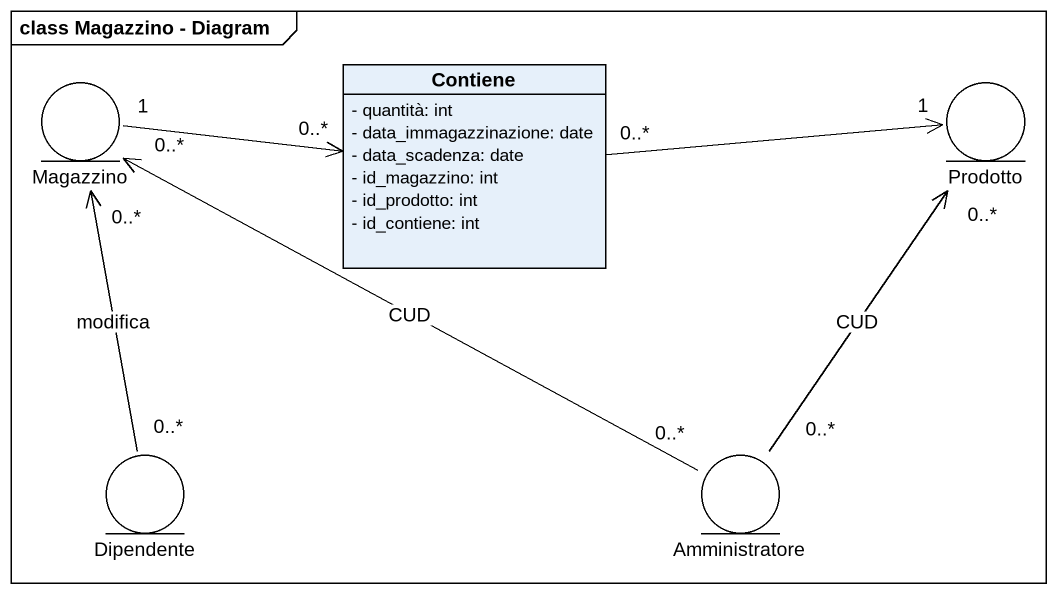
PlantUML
@startuml
mainframe class Magazzino - Diagram
allowmixing
hide circle
hide empty members
skinparam classAttributeIconSize 0
entity Magazzino
class Contiene {
  - quantità: int
  - data_immagazzinazione: date
  - data_scadenza: date
  - id_magazzino: int
  - id_prodotto: int
  - id_contiene: int
}
entity Prodotto
entity Dipendente
entity Amministratore
Magazzino "1" -right-> "0..*" Contiene
Contiene "0..*" -right-> "1" Prodotto
Dipendente "0..*" -up-> "0..*" Magazzino : modifica
Amministratore "0..*" -up-> "0..*" Magazzino : CUD
Amministratore "0..*" -up-> "0..*" Prodotto : CUD
@enduml
